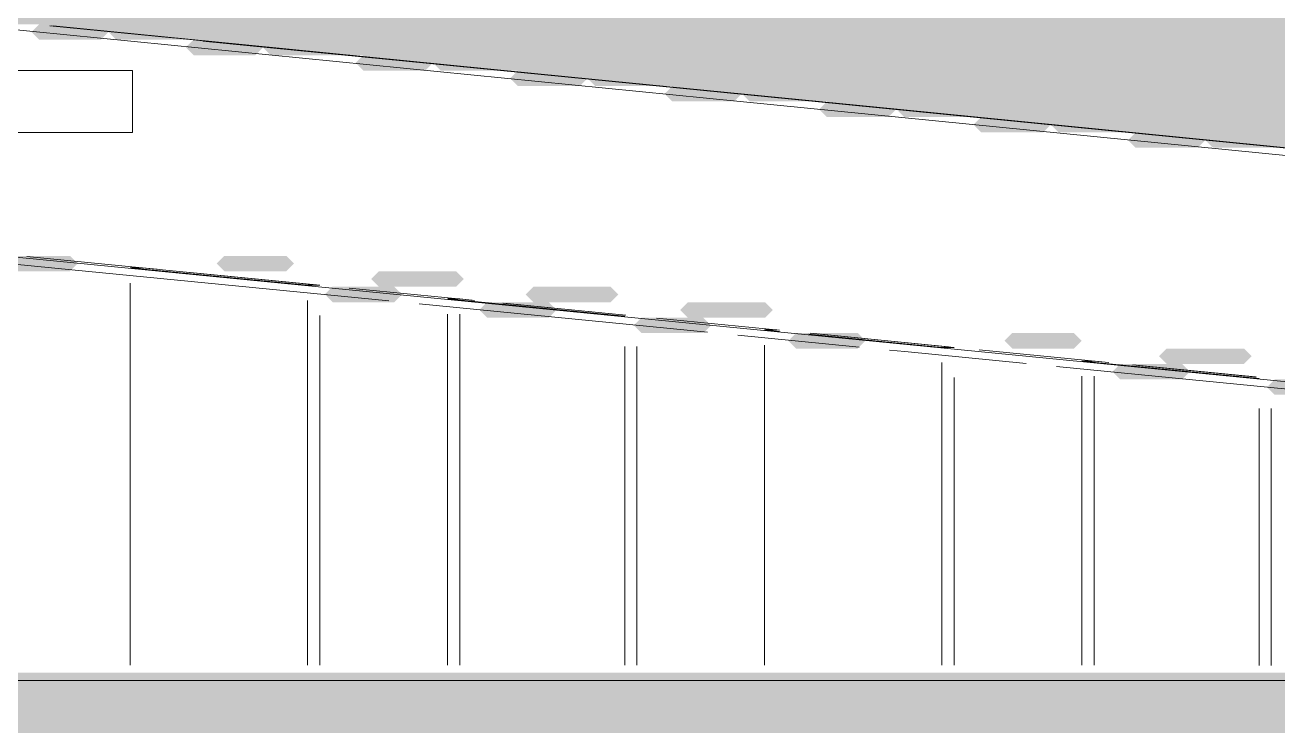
# Model space of a CAD drawing. Header units: millimetres. Extents: x 0 to 84100, y 0 to 59400.
# Drawn here: x 24821 to 25632, y 49362 to 49816 of the extents above; entities that cross this region are included whole.
import ezdxf

# ---------------------------------------------------------------- set-up
doc = ezdxf.new("R2010")
doc.units = ezdxf.units.MM
doc.layers.add('10_見えがかり', color=7, linetype='Continuous', lineweight=13)

msp = doc.modelspace()

# ---------------------------------------------------------------- hatches: boundary and pattern name
at = {"layer": '10_見えがかり', "true_color": 0xbdbdbd}
msp.add_hatch(color=8, dxfattribs=at).paths.add_polyline_path([(21044.92, 50331.57), (21049.92, 50326.57), (21069.92, 50326.57), (21079.92, 50316.57), (21429.92, 50316.57), (21434.92, 50311.57), (21434.92, 50291.57), (21439.92, 50286.57), (21819.92, 50286.57), (21824.92, 50281.57), (21824.92, 50271.57), (21814.92, 50261.57), (21814.92, 50251.57), (21819.92, 50246.57), (22199.92, 50246.57), (22204.92, 50241.57), (22204.92, 50211.57), (22209.92, 50206.57), (22589.92, 50206.57), (22594.92, 50201.57), (22594.92, 50181.57), (22609.92, 50166.57), (22979.92, 50166.57), (22984.92, 50161.57), (22974.92, 50151.57), (22974.92, 50141.57), (22979.92, 50136.57), (23009.92, 50136.57), (23019.92, 50126.57), (23359.92, 50126.57), (23364.92, 50121.57), (23364.92, 50101.57), (23369.92, 50096.57), (23749.92, 50096.57), (23754.92, 50091.57), (23754.92, 50061.57), (23759.92, 50056.57), (24129.92, 50056.57), (24134.92, 50051.57), (24134.92, 50021.57), (24139.92, 50016.57), (24519.92, 50016.57), (24524.92, 50011.57), (24524.92, 49991.57), (24529.92, 49986.57), (24539.92, 49986.57), (24549.92, 49976.57), (24909.92, 49976.57), (24914.92, 49971.57), (24914.92, 49951.57), (24919.92, 49946.57), (24949.92, 49946.57), (24959.92, 49936.57), (25289.92, 49936.57), (25294.92, 49931.57), (25294.92, 49911.57), (25299.92, 49906.57), (25679.92, 49906.57), (25684.92, 49901.57), (25684.92, 49871.57), (25689.92, 49866.57), (26069.92, 49866.57), (26074.92, 49861.57), (26074.92, 49831.57), (26079.92, 49826.57), (26449.92, 49826.57), (26454.92, 49821.57), (26454.92, 49801.57), (26459.92, 49796.57), (26469.92, 49796.57), (26479.92, 49786.57), (26839.92, 49786.57), (26844.92, 49781.57), (26844.92, 49761.57), (26849.92, 49756.57), (26879.92, 49756.57), (26889.92, 49746.57), (27229.92, 49746.57), (27234.92, 49741.57), (27224.92, 49731.57), (27224.92, 49721.57), (27229.92, 49716.57), (27609.92, 49716.57), (27614.92, 49711.57), (27614.92, 49681.57), (27619.92, 49676.57), (27719.92, 49676.57), (27724.92, 49671.57), (27724.92, 49651.57), (27714.92, 49641.57), (27714.92, 49531.57), (27709.92, 49526.57), (27699.92, 49536.57), (27609.92, 49536.57), (27599.92, 49546.57), (27509.92, 49546.57), (27499.92, 49556.57), (27409.92, 49556.57), (27399.92, 49566.57), (27309.92, 49566.57), (27299.92, 49576.57), (27209.92, 49576.57), (27199.92, 49586.57), (27109.92, 49586.57), (27099.92, 49596.57), (27009.92, 49596.57), (26999.92, 49606.57), (26899.92, 49606.57), (26889.92, 49616.57), (26799.92, 49616.57), (26789.92, 49626.57), (26699.92, 49626.57), (26689.92, 49636.57), (26599.92, 49636.57), (26589.92, 49646.57), (26499.92, 49646.57), (26489.92, 49656.57), (26399.92, 49656.57), (26389.92, 49666.57), (26299.92, 49666.57), (26289.92, 49676.57), (26199.92, 49676.57), (26189.92, 49686.57), (26099.92, 49686.57), (26089.92, 49696.57), (25999.92, 49696.57), (25989.92, 49706.57), (25889.92, 49706.57), (25879.92, 49716.57), (25789.92, 49716.57), (25779.92, 49726.57), (25689.92, 49726.57), (25679.92, 49736.57), (25589.92, 49736.57), (25579.92, 49746.57), (25489.92, 49746.57), (25479.92, 49756.57), (25389.92, 49756.57), (25379.92, 49766.57), (25289.92, 49766.57), (25279.92, 49776.57), (25189.92, 49776.57), (25179.92, 49786.57), (25089.92, 49786.57), (25079.92, 49796.57), (24979.92, 49796.57), (24969.92, 49806.57), (24879.92, 49806.57), (24869.92, 49816.57), (24779.92, 49816.57), (24769.92, 49826.57), (24679.92, 49826.57), (24669.92, 49836.57), (24579.92, 49836.57), (24569.92, 49846.57), (24479.92, 49846.57), (24469.92, 49856.57), (24379.92, 49856.57), (24369.92, 49866.57), (24279.92, 49866.57), (24269.92, 49876.57), (24179.92, 49876.57), (24169.92, 49886.57), (24079.92, 49886.57), (24069.92, 49896.57), (23969.92, 49896.57), (23959.92, 49906.57), (23869.92, 49906.57), (23859.92, 49916.57), (23769.92, 49916.57), (23759.92, 49926.57), (23669.92, 49926.57), (23659.92, 49936.57), (23569.92, 49936.57), (23559.92, 49946.57), (23469.92, 49946.57), (23459.92, 49956.57), (23369.92, 49956.57), (23359.92, 49966.57), (23269.92, 49966.57), (23259.92, 49976.57), (23169.92, 49976.57), (23159.92, 49986.57), (23059.92, 49986.57), (23049.92, 49996.57), (22959.92, 49996.57), (22949.92, 50006.57), (22859.92, 50006.57), (22849.92, 50016.57), (22759.92, 50016.57), (22749.92, 50026.57), (22659.92, 50026.57), (22649.92, 50036.57), (22559.92, 50036.57), (22549.92, 50046.57), (22459.92, 50046.57), (22449.92, 50056.57), (22359.92, 50056.57), (22349.92, 50066.57), (22259.92, 50066.57), (22249.92, 50076.57), (22159.92, 50076.57), (22149.92, 50086.57), (22049.92, 50086.57), (22039.92, 50096.57), (21949.92, 50096.57), (21939.92, 50106.57), (21849.92, 50106.57), (21839.92, 50116.57), (21749.92, 50116.57), (21739.92, 50126.57), (21649.92, 50126.57), (21639.92, 50136.57), (21549.92, 50136.57), (21539.92, 50146.57), (21449.92, 50146.57), (21439.92, 50156.57), (21349.92, 50156.57), (21339.92, 50166.57), (21249.92, 50166.57), (21239.92, 50176.57), (21149.92, 50176.57), (21139.92, 50186.57), (21039.92, 50186.57), (21029.92, 50196.57), (20959.92, 50196.57), (20954.92, 50201.57), (20954.92, 50351.57), (20959.92, 50356.57), (21039.92, 50356.57), (21044.92, 50351.57)])
at = {"layer": '10_見えがかり', "true_color": 0xe9dcc4}
for points in [[(24824.92, 49811.57), (24829.92, 49816.57), (24869.92, 49816.57), (24874.92, 49811.57), (24869.92, 49806.57), (24829.92, 49806.57)], [(24924.92, 49801.57), (24929.92, 49806.57), (24969.92, 49806.57), (24974.92, 49801.57), (24969.92, 49796.57), (24929.92, 49796.57)], [(25039.92, 49796.57), (25079.92, 49796.57), (25084.92, 49791.57), (25079.92, 49786.57), (25039.92, 49786.57), (25034.92, 49791.57)], [(25139.92, 49786.57), (25179.92, 49786.57), (25184.92, 49781.57), (25179.92, 49776.57), (25139.92, 49776.57), (25134.92, 49781.57)], [(25234.92, 49771.57), (25239.92, 49776.57), (25279.92, 49776.57), (25284.92, 49771.57), (25279.92, 49766.57), (25239.92, 49766.57)], [(25339.92, 49766.57), (25379.92, 49766.57), (25384.92, 49761.57), (25379.92, 49756.57), (25339.92, 49756.57), (25334.92, 49761.57)], [(25439.92, 49756.57), (25479.92, 49756.57), (25484.92, 49751.57), (25479.92, 49746.57), (25439.92, 49746.57), (25434.92, 49751.57)], [(25534.92, 49741.57), (25539.92, 49746.57), (25579.92, 49746.57), (25584.92, 49741.57), (25579.92, 49736.57), (25539.92, 49736.57)], [(24804.92, 49661.57), (24809.92, 49666.57), (24849.92, 49666.57), (24854.92, 49661.57), (24849.92, 49656.57), (24809.92, 49656.57)], [(24944.92, 49661.57), (24949.92, 49666.57), (24989.92, 49666.57), (24994.92, 49661.57), (24989.92, 49656.57), (24949.92, 49656.57)], [(25044.92, 49651.57), (25049.92, 49656.57), (25099.92, 49656.57), (25104.92, 49651.57), (25099.92, 49646.57), (25049.92, 49646.57)], [(25014.92, 49641.57), (25019.92, 49646.57), (25059.92, 49646.57), (25064.92, 49641.57), (25059.92, 49636.57), (25019.92, 49636.57)], [(25144.92, 49641.57), (25149.92, 49646.57), (25199.92, 49646.57), (25204.92, 49641.57), (25199.92, 49636.57), (25149.92, 49636.57)], [(25114.92, 49631.57), (25119.92, 49636.57), (25159.92, 49636.57), (25164.92, 49631.57), (25159.92, 49626.57), (25119.92, 49626.57)], [(25244.92, 49631.57), (25249.92, 49636.57), (25299.92, 49636.57), (25304.92, 49631.57), (25299.92, 49626.57), (25249.92, 49626.57)], [(25219.92, 49626.57), (25259.92, 49626.57), (25264.92, 49621.57), (25259.92, 49616.57), (25219.92, 49616.57), (25214.92, 49621.57)], [(25319.92, 49616.57), (25359.92, 49616.57), (25364.92, 49611.57), (25359.92, 49606.57), (25319.92, 49606.57), (25314.92, 49611.57)], [(25454.92, 49611.57), (25459.92, 49616.57), (25499.92, 49616.57), (25504.92, 49611.57), (25499.92, 49606.57), (25459.92, 49606.57)], [(25554.92, 49601.57), (25559.92, 49606.57), (25609.92, 49606.57), (25614.92, 49601.57), (25609.92, 49596.57), (25559.92, 49596.57)], [(25524.92, 49591.57), (25529.92, 49596.57), (25569.92, 49596.57), (25574.92, 49591.57), (25569.92, 49586.57), (25529.92, 49586.57)], [(25624.92, 49581.57), (25629.92, 49586.57), (25669.92, 49586.57), (25674.92, 49581.57), (25669.92, 49576.57), (25629.92, 49576.57)], [(26774.92, 49391.57), (26774.92, 49341.57), (26774.92, 49331.57), (26769.92, 49326.57), (19289.92, 49326.57), (19284.92, 49331.57), (19284.92, 49391.57), (19289.92, 49396.57), (26769.92, 49396.57)]]:
    msp.add_hatch(color=8, dxfattribs=at).paths.add_polyline_path(points)

# ---------------------------------------------------------------- linework, layer by layer
at = {"layer": '10_見えがかり'}
for points in [[(25283.77, 49766.51), (24738.65, 49820.47)], [(24916.07, 49807.72), (24836.78, 49815.56)], [(24837.9, 49815.6), (24962.55, 49803.26)], [(24838.94, 49815.6), (24963.59, 49803.26)], [(25332.33, 49766.51), (24935.89, 49805.75)], [(24962.55, 49803.26), (25173.5, 49782.39)], [(24963.59, 49803.26), (25174.54, 49782.39)], [(24777.58, 49786.57), (24849.66, 49786.57), (24859.51, 49786.57), (24866.78, 49786.57), (24875.1, 49786.57), (24890.36, 49786.57), (24890.36, 49746.57), (24883.42, 49746.57), (24875.1, 49746.57), (24873.24, 49746.57), (24860.81, 49746.57), (24841.52, 49746.57), (24809.06, 49746.57)], [(25173.5, 49782.39), (25384.45, 49761.51)], [(25174.54, 49782.39), (25385.49, 49761.51)], [(25828.88, 49712.55), (25283.77, 49766.51)], [(25877.45, 49712.55), (25332.33, 49766.51)], [(25384.45, 49761.51), (25595.4, 49740.63)], [(25385.49, 49761.51), (25596.44, 49740.63)], [(25595.4, 49740.63), (25806.34, 49719.76)], [(25596.44, 49740.63), (25807.38, 49719.76)], [(24887.67, 49658.58), (24337.5, 49712.55)], [(24840.21, 49658.58), (24673.2, 49674.96)], [(24821.91, 49666.19), (25010.86, 49647.66)], [(25056.35, 49637.38), (24840.21, 49658.58)], [(25437.84, 49604.62), (24887.67, 49658.58)], [(25003.67, 49647.59), (24888.96, 49658.84)], [(24888.96, 49658.84), (24896.87, 49658.84)], [(24906.42, 49657.9), (24896.87, 49658.84)], [(24888.96, 49648.94), (24888.96, 49401.47)], [(25011.58, 49647.59), (24925.54, 49656.02)], [(25003.67, 49647.59), (25011.58, 49647.59)], [(25030.75, 49645.71), (25110.31, 49637.9)], [(25003.67, 49637.74), (25003.67, 49401.42)], [(25262.67, 49617.15), (25076, 49635.46)], [(25209.03, 49627.45), (25094.31, 49638.7)], [(25094.31, 49638.7), (25102.21, 49638.7)], [(25111.77, 49637.76), (25102.21, 49638.7)], [(25130.2, 49635.95), (25209.76, 49628.15)], [(25207.37, 49628.38), (25130.89, 49635.89)], [(25011.58, 49627.89), (25011.58, 49401.42)], [(25094.31, 49628.81), (25094.31, 49401.45)], [(25102.21, 49401.45), (25102.21, 49628.81)], [(25229.65, 49626.2), (25309.2, 49618.4)], [(25309.22, 49617.62), (25299.66, 49618.56)], [(25299.66, 49618.56), (25307.57, 49618.56)], [(25329.09, 49616.45), (25418.59, 49607.67)], [(25360.91, 49607.51), (25282.31, 49615.22)], [(25299.66, 49608.69), (25299.66, 49401.44)], [(25414.38, 49607.31), (25328.34, 49615.75)], [(25422.28, 49607.31), (25336.25, 49615.75)], [(25209.03, 49607.79), (25209.03, 49401.4)], [(25216.93, 49607.79), (25216.93, 49401.4)], [(25390.38, 49604.62), (25380.56, 49605.58)], [(25468.98, 49596.91), (25390.38, 49604.62)], [(25414.38, 49607.31), (25422.28, 49607.31)], [(25988.01, 49550.66), (25437.84, 49604.62)], [(25438.48, 49605.72), (25518.04, 49597.92)], [(25414.38, 49597.5), (25414.38, 49401.38)], [(25871.78, 49557.4), (25488.63, 49594.98)], [(25619.73, 49587.17), (25505.01, 49598.42)], [(25505.01, 49598.42), (25512.92, 49598.42)], [(25522.48, 49597.48), (25512.92, 49598.42)], [(25537.93, 49595.96), (25617.49, 49588.16)], [(25618.07, 49588.1), (25541.6, 49595.61)], [(25422.28, 49587.69), (25422.28, 49401.38)], [(25505.01, 49588.57), (25505.01, 49401.42)], [(25512.92, 49401.42), (25512.92, 49588.57)], [(25619.73, 49567.61), (25619.73, 49401.35)], [(25627.63, 49567.61), (25627.63, 49401.35)], [(19282.06, 49391.57), (26714.51, 49391.57)]]:
    msp.add_lwpolyline(points, dxfattribs=at)

doc.saveas('drawing.dxf')
